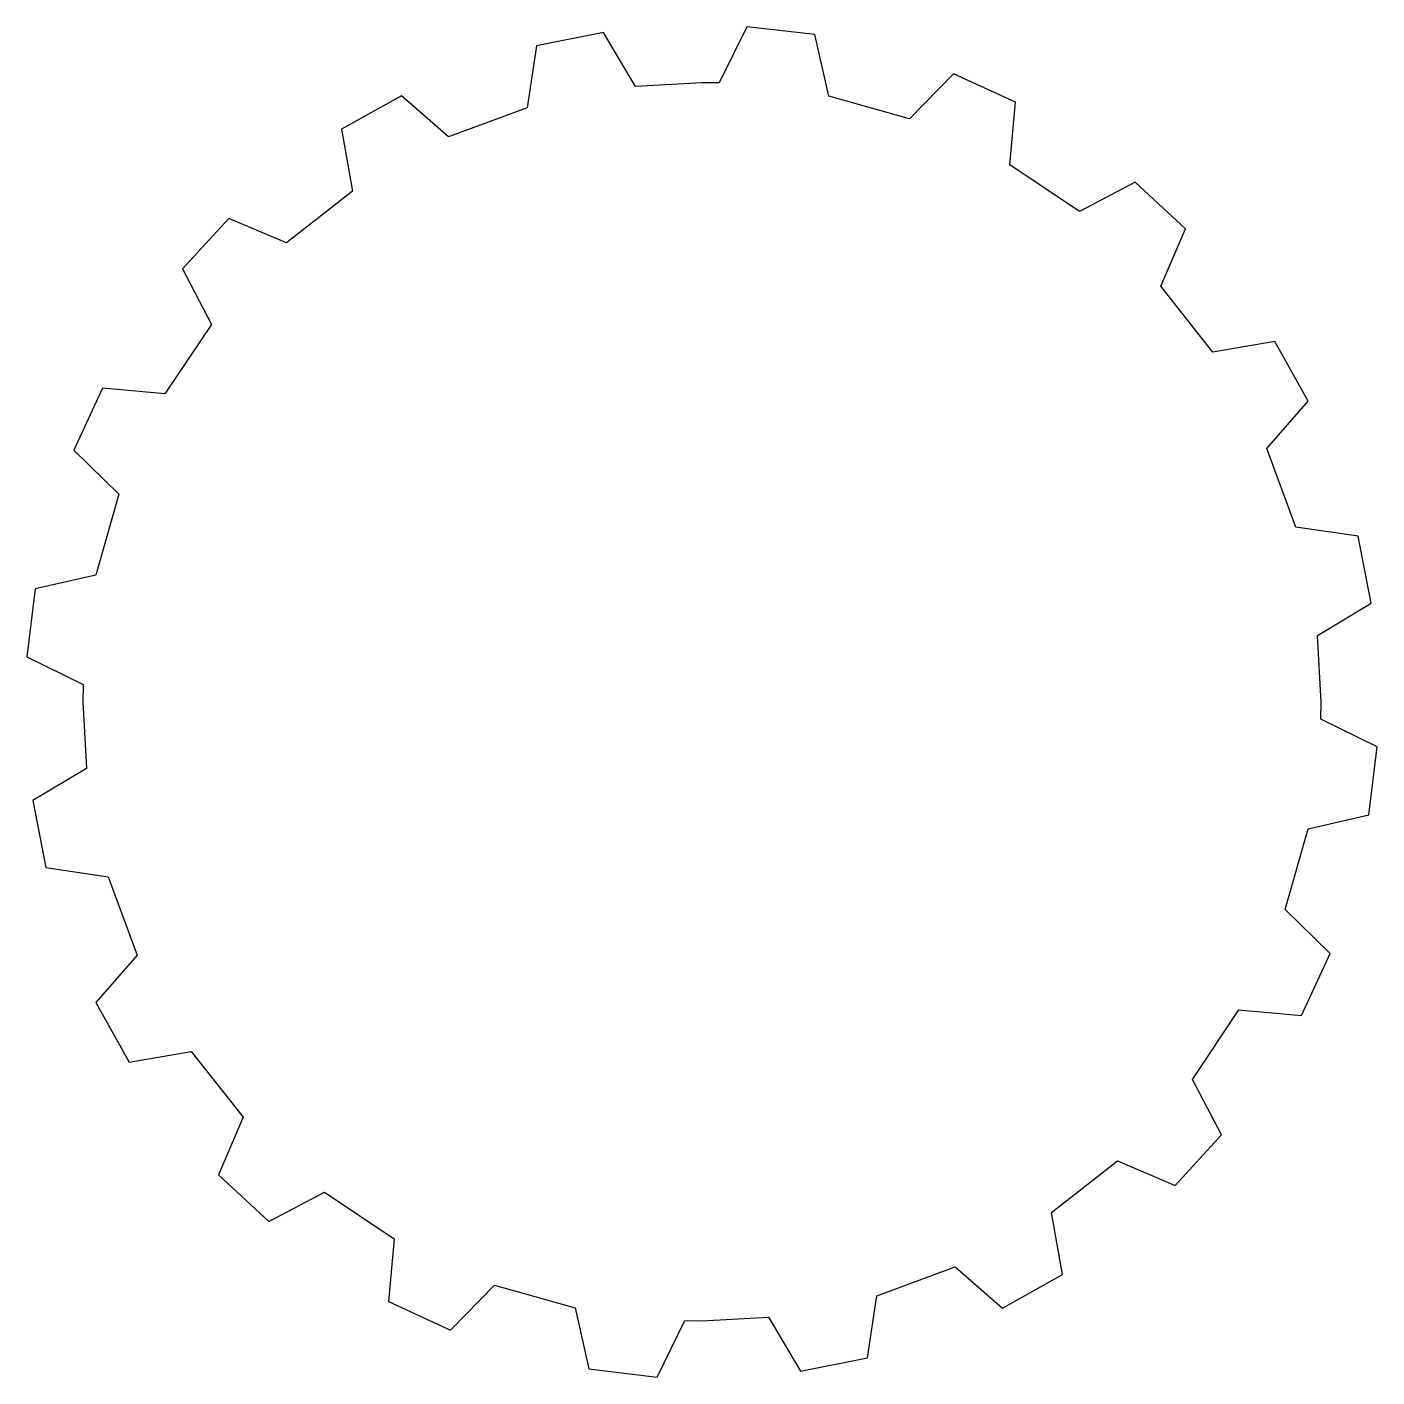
# Model space of a CAD drawing. Extents: x -30.4 to 30.4, y -30.4 to 30.4.
import ezdxf

# ---------------------------------------------------------------- set-up
doc = ezdxf.new("R2010")
doc.units = 0
doc.layers.add('Layer_1', color=7, linetype='CONTINUOUS')

msp = doc.modelspace()

# ---------------------------------------------------------------- linework, layer by layer
at = {"layer": 'Layer_1', "color": 7}
msp.add_lwpolyline([(2.022331, 30.427767), (0.779252, 27.904503), (0.000008, 27.904503), (-2.996371, 27.746797), (-4.443538, 30.186574), (-7.467747, 29.58359), (-7.875922, 26.78202), (-11.428904, 25.474002), (-13.553272, 27.329348), (-16.243519, 25.817241), (-15.76113, 23.034228), (-18.729678, 20.696496), (-21.327158, 21.800426), (-23.423695, 19.527631), (-22.106402, 17.02292), (-24.212216, 13.887366), (-27.023061, 14.147123), (-28.321802, 11.345588), (-26.2902, 9.369637), (-27.319915, 5.723862), (-30.065822, 5.102353), (-30.427614, 2.041032), (-27.895072, 0.788671), (-27.904348, 0.00017), (-27.746644, -2.99624), (-30.167865, -4.434106), (-29.574154, -7.467571), (-26.772589, -7.875749), (-25.464572, -11.419501), (-27.319915, -13.543844), (-25.817088, -16.234071), (-23.024797, -15.76101), (-20.677788, -18.720279), (-21.800271, -21.317711), (-19.527475, -23.414256), (-17.022763, -22.096983), (-13.877957, -24.202784), (-14.137705, -27.02289), (-11.336137, -28.312363), (-9.360197, -26.290072), (-5.723725, -27.310474), (-5.102185, -30.065669), (-2.022316, -30.427478), (-0.779236, -27.885643), (0.000008, -27.894957), (2.996386, -27.737251), (4.443554, -30.167749), (7.467762, -29.564781), (7.875938, -26.763161), (11.419642, -25.455174), (13.553287, -27.319788), (16.243534, -25.807669), (15.761145, -23.015363), (18.729693, -20.67766), (21.327173, -21.790857), (23.42371, -19.518065), (22.106417, -17.013371), (24.202954, -13.877854), (27.023076, -14.128326), (28.321816, -11.336019), (26.290215, -9.36004), (27.31993, -5.714322), (30.065839, -5.092784), (30.427631, -2.022178), (27.895087, -0.769873), (27.904343, 0.000142), (27.746641, 2.996523), (30.167862, 4.452959), (29.574154, 7.477168), (26.772584, 7.885346), (25.464568, 11.429041), (27.319911, 13.562698), (25.817083, 16.252927), (23.024792, 15.770539), (20.677783, 18.739085), (21.800266, 21.336565), (19.527471, 23.433104), (17.022758, 22.115809), (13.877952, 24.212345), (14.1377, 27.03247), (11.336132, 28.321932), (9.360192, 26.29033), (5.72372, 27.310769), (5.092904, 30.084506), (2.022331, 30.427767)], close=True, dxfattribs=at)

doc.saveas('drawing.dxf')
